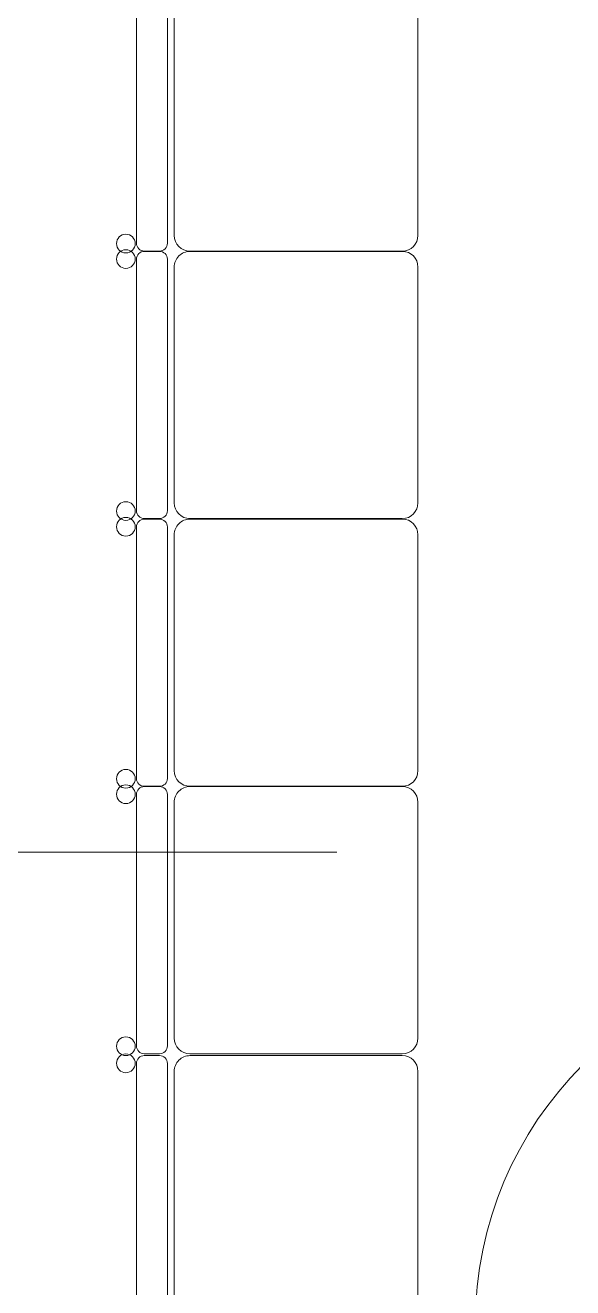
# Model space of a CAD drawing. Header units: millimetres. Extents: x 98018 to 155899, y -1987 to 21700.
# Drawn here: x 104113 to 104997, y 17446 to 19486 of the extents above; entities that cross this region are included whole.
import ezdxf

# ---------------------------------------------------------------- set-up
doc = ezdxf.new("R2010")
doc.units = ezdxf.units.MM
doc.linetypes.add('Осевая', pattern=[3175, 635, -476.25, 1587.5, -476.25])
doc.layers.add('I-FURN-1', color=7, linetype='Continuous', lineweight=9, true_color=0xf0f0f0)
doc.layers.add('Оси-2', color=7, linetype='Осевая', lineweight=9)

# ---------------------------------------------------------------- blocks, each defined once
blk = doc.blocks.new('Стул Breuer - 1_188-26331327-План разверток пом_ 2_49_ Этаж 2')
at = {"layer": 'I-FURN-1'}
for p, q in [((190.5, 241.3), (-190.5, 241.3)), ((-215.9, 215.9), (-215.9, -127)), ((215.9, -127), (215.9, 215.9)), ((-190.5, -152.4), (190.5, -152.4)), ((-215.9, -176.2), (-215.9, -200.8)), ((203.2, -163.5), (-203.2, -163.5)), ((215.9, -200.8), (215.9, -176.2)), ((-203.2, -213.5), (203.2, -213.5))]:
    blk.add_line(p, q, dxfattribs=at)
for centre, radius, start, end in [((-190.5, 215.9), 25.4, 90, 180), ((190.5, 215.9), 25.4, 0, 90), ((-190.5, -127), 25.4, 180, 270), ((190.5, -127), 25.4, 270, 360), ((-203.2, -176.2), 12.7, 90, 180), ((203.2, -176.2), 12.7, 360, 90), ((-203.2, -200.8), 12.7, 180, 270), ((203.2, -200.8), 12.7, 270, 360), ((-203.5, -230.6), 15.1, 360, 180), ((203.7, -230.6), 15.1, 360, 180), ((-203.5, -230.6), 15.1, 180, 360), ((203.7, -230.6), 15.1, 180, 360)]:
    blk.add_arc(centre, radius, start, end, dxfattribs=at)
blk = doc.blocks.new('Баффл акустический подвесной - 1180мм-V40-План разверток пом_ 2_49_ Этаж 2')
at = {"layer": 'I-FURN-1'}
for radius, start, end in [(590, 360, 180), (590, 0, 180), (40, 0, 180), (40, 360, 180), (590, 180, 360), (40, 180, 360), (40, 180, 360), (5, 360, 180), (5, 165, 180), (5, 180, 360), (5, 180, 300), (5, 150, 165), (5, 120, 150), (5, 60, 120), (5, 30, 60), (5, 15, 30), (5, 0, 15), (590, 180, 360), (5, 300, 315), (5, 315, 330), (5, 330, 360)]:
    blk.add_arc((0, 0), radius, start, end, dxfattribs=at)

msp = doc.modelspace()

# ---------------------------------------------------------------- linework, layer by layer
at = {"layer": 'Оси-2'}
msp.add_line((101917.8, 18150), (108600, 18150), dxfattribs=at)

# ---------------------------------------------------------------- block references
at = {"layer": 'I-FURN-1', "rotation": 269.9999999999994}
for p in [(104506.1, 19337.2), (104506.1, 18905), (104506.1, 18472.4), (104506.1, 18040.2), (104506.1, 17605.4)]:
    msp.add_blockref('Стул Breuer - 1_188-26331327-План разверток пом_ 2_49_ Этаж 2', p, dxfattribs=at)
at = {"layer": 'I-FURN-1'}
msp.add_blockref('Баффл акустический подвесной - 1180мм-V40-План разверток пом_ 2_49_ Этаж 2', (105430, 17388), dxfattribs=at)

doc.saveas('drawing.dxf')
